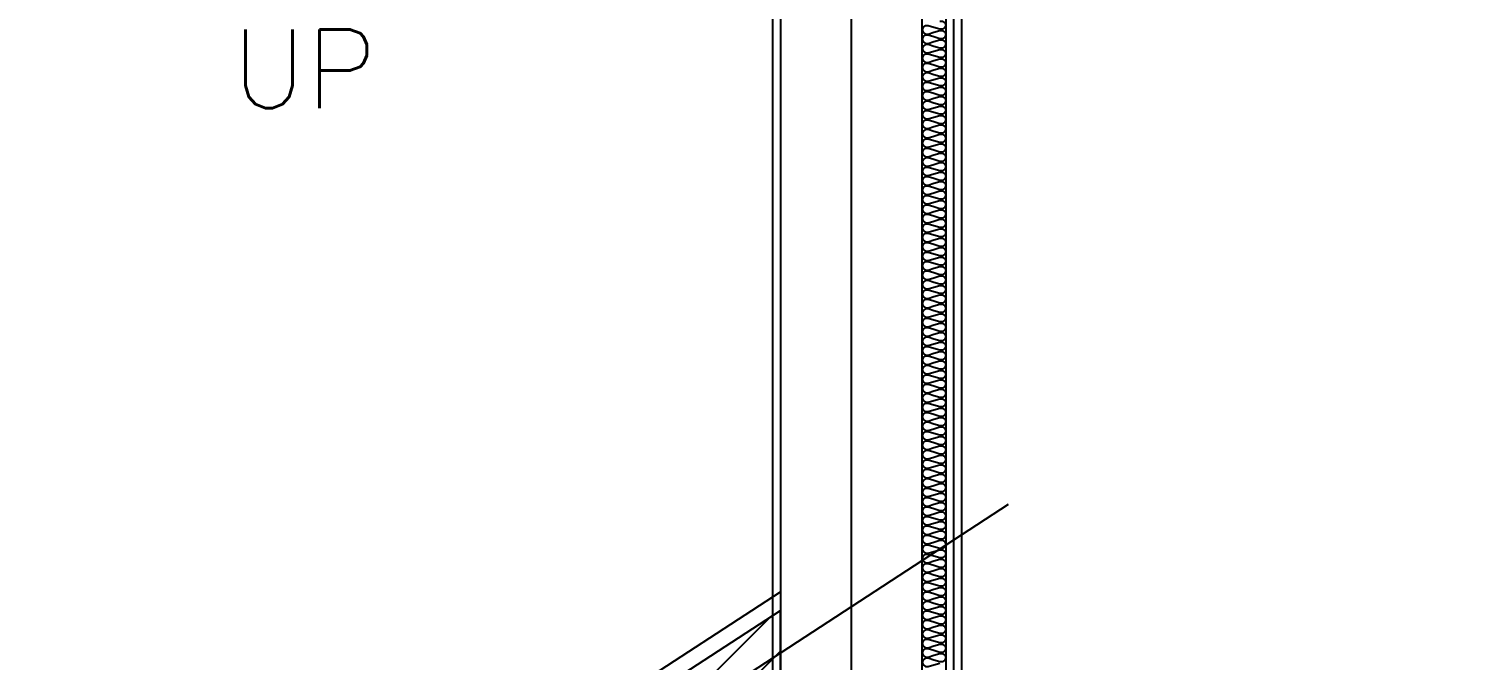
# Model space of a CAD drawing. Extents: x 0 to 40850, y 0 to 28500.
# Drawn here: x 11823 to 13662, y 16229 to 17031 of the extents above; entities that cross this region are included whole.
import ezdxf

# ---------------------------------------------------------------- set-up
doc = ezdxf.new("R2010")
doc.units = 0
doc.header["$LTSCALE"] = 60
doc.header["$MEASUREMENT"] = 0
doc.linetypes.add('CEN', pattern=[62, 60, -1, 0, -1])
for name, color, linetype in [('2', 2, 'CONTINUOUS'), ('3', 3, 'CONTINUOUS'), ('6', 6, 'CONTINUOUS'), ('7', 7, 'CONTINUOUS'), ('8', 8, 'CONTINUOUS'), ('9', 9, 'CONTINUOUS'), ('CEN', 1, 'CEN'), ('INSUL', 9, 'CONTINUOUS')]:
    doc.layers.add(name, color=color, linetype=linetype)
doc.styles.add('HS', font='simplex', dxfattribs={"bigfont": 'ghs'})

msp = doc.modelspace()

# ---------------------------------------------------------------- hatches: boundary and pattern name
at = {"layer": '9'}
h = msp.add_hatch(dxfattribs=at)
h.set_pattern_fill('ANSI31', color=256, scale=40, style=0)
h.set_pattern_definition([(45, (-69770.193, -30669.865), (-28.284271, 28.284271), [])])
h.paths.add_polyline_path([(12778.3, 15347), (12778.3, 15247), (11978.3, 15247), (11978.3, 15771.4), (12778.3, 16292.1), (12778.3, 16184.7), (12068.3, 15722.6), (12068.3, 15347)])

# ---------------------------------------------------------------- linework, layer by layer
at = {"layer": '2'}
for p, q in [((12988.3, 18137), (12988.3, 15177)), ((12998.3, 18147), (12998.3, 15177)), ((11958.3, 15782.3), (12778.3, 16316))]:
    msp.add_line(p, q, dxfattribs=at)
at = {"layer": '6'}
msp.add_lwpolyline([(12778.3, 15347), (12778.3, 15247), (11978.3, 15247), (11978.3, 15771.4), (12778.3, 16292.1), (12778.3, 16184.7), (12068.3, 15722.6), (12068.3, 15347)], close=True, dxfattribs=at)
at = {"layer": '7'}
msp.add_lwpolyline([(12948.3, 17522), (12948.3, 17957), (12958.3, 17957), (12958.3, 20487), (12228.3, 20487), (12228.3, 20307), (12778.3, 20307), (12778.3, 14607), (12958.3, 14607), (12958.3, 14997), (14498.3, 14997), (14498.3, 15177), (12958.3, 15177), (12958.3, 17512)], close=True, dxfattribs=at)
msp.add_lwpolyline([(12778.3, 16184.7), (12778.3, 16292.1)], dxfattribs=at)
at = {"layer": '8'}
for p, q in [((12768.3, 22332), (12768.3, 6042)), ((13008.3, 22332), (13008.3, 6042))]:
    msp.add_line(p, q, dxfattribs=at)
at = {"layer": 'CEN'}
for p, q in [((12868.3, 22332), (12868.3, 6042)), ((11823.3, 15616.8), (13068.3, 16427.2))]:
    msp.add_line(p, q, dxfattribs=at)
at = {"layer": 'INSUL'}
for points in [[(12980.8, 17041.5), (12984.1, 17041.5), (12987.1, 17039.7), (12988.3, 17036.4), (12987.1, 17033.1), (12984.1, 17031), (12980.8, 17031), (12973.3, 17033.3), (12965.8, 17035.5), (12962.5, 17035.5), (12959.5, 17033.7), (12958.3, 17030.4), (12959.5, 17027.1), (12962.5, 17025), (12965.8, 17025), (12973.3, 17027.3), (12980.8, 17029.5)], [(12980.8, 17029.5), (12984.1, 17029.5), (12987.1, 17027.7), (12988.3, 17024.4), (12987.1, 17021.1), (12984.1, 17019), (12980.8, 17019), (12973.3, 17021.3), (12965.8, 17023.5), (12962.5, 17023.5), (12959.5, 17021.7), (12958.3, 17018.4), (12959.5, 17015.1), (12962.5, 17013), (12965.8, 17013), (12973.3, 17015.3), (12980.8, 17017.5)], [(12980.8, 17017.5), (12984.1, 17017.5), (12987.1, 17015.7), (12988.3, 17012.4), (12987.1, 17009.1), (12984.1, 17007), (12980.8, 17007), (12973.3, 17009.3), (12965.8, 17011.5), (12962.5, 17011.5), (12959.5, 17009.7), (12958.3, 17006.4), (12959.5, 17003.1), (12962.5, 17001), (12965.8, 17001), (12973.3, 17003.3), (12980.8, 17005.5)], [(12980.8, 17005.5), (12984.1, 17005.5), (12987.1, 17003.7), (12988.3, 17000.4), (12987.1, 16997.1), (12984.1, 16995), (12980.8, 16995), (12973.3, 16997.3), (12965.8, 16999.5), (12962.5, 16999.5), (12959.5, 16997.7), (12958.3, 16994.4), (12959.5, 16991.1), (12962.5, 16989), (12965.8, 16989), (12973.3, 16991.3), (12980.8, 16993.5)], [(12980.8, 16993.5), (12984.1, 16993.5), (12987.1, 16991.7), (12988.3, 16988.4), (12987.1, 16985.1), (12984.1, 16983), (12980.8, 16983), (12973.3, 16985.3), (12965.8, 16987.5), (12962.5, 16987.5), (12959.5, 16985.7), (12958.3, 16982.4), (12959.5, 16979.1), (12962.5, 16977), (12965.8, 16977), (12973.3, 16979.3), (12980.8, 16981.5)], [(12980.8, 16981.5), (12984.1, 16981.5), (12987.1, 16979.7), (12988.3, 16976.4), (12987.1, 16973.1), (12984.1, 16971), (12980.8, 16971), (12973.3, 16973.3), (12965.8, 16975.5), (12962.5, 16975.5), (12959.5, 16973.7), (12958.3, 16970.4), (12959.5, 16967.1), (12962.5, 16965), (12965.8, 16965), (12973.3, 16967.3), (12980.8, 16969.5)], [(12980.8, 16969.5), (12984.1, 16969.5), (12987.1, 16967.7), (12988.3, 16964.4), (12987.1, 16961.1), (12984.1, 16959), (12980.8, 16959), (12973.3, 16961.3), (12965.8, 16963.5), (12962.5, 16963.5), (12959.5, 16961.7), (12958.3, 16958.4), (12959.5, 16955.1), (12962.5, 16953), (12965.8, 16953), (12973.3, 16955.3), (12980.8, 16957.5)], [(12980.8, 16957.5), (12984.1, 16957.5), (12987.1, 16955.7), (12988.3, 16952.4), (12987.1, 16949.1), (12984.1, 16947), (12980.8, 16947), (12973.3, 16949.3), (12965.8, 16951.5), (12962.5, 16951.5), (12959.5, 16949.7), (12958.3, 16946.4), (12959.5, 16943.1), (12962.5, 16941), (12965.8, 16941), (12973.3, 16943.3), (12980.8, 16945.5)], [(12980.8, 16945.5), (12984.1, 16945.5), (12987.1, 16943.7), (12988.3, 16940.4), (12987.1, 16937.1), (12984.1, 16935), (12980.8, 16935), (12973.3, 16937.3), (12965.8, 16939.5), (12962.5, 16939.5), (12959.5, 16937.7), (12958.3, 16934.4), (12959.5, 16931.1), (12962.5, 16929), (12965.8, 16929), (12973.3, 16931.3), (12980.8, 16933.5)], [(12980.8, 16933.5), (12984.1, 16933.5), (12987.1, 16931.7), (12988.3, 16928.4), (12987.1, 16925.1), (12984.1, 16923), (12980.8, 16923), (12973.3, 16925.3), (12965.8, 16927.5), (12962.5, 16927.5), (12959.5, 16925.7), (12958.3, 16922.4), (12959.5, 16919.1), (12962.5, 16917), (12965.8, 16917), (12973.3, 16919.3), (12980.8, 16921.5)], [(12980.8, 16921.5), (12984.1, 16921.5), (12987.1, 16919.7), (12988.3, 16916.4), (12987.1, 16913.1), (12984.1, 16911), (12980.8, 16911), (12973.3, 16913.3), (12965.8, 16915.5), (12962.5, 16915.5), (12959.5, 16913.7), (12958.3, 16910.4), (12959.5, 16907.1), (12962.5, 16905), (12965.8, 16905), (12973.3, 16907.3), (12980.8, 16909.5)], [(12980.8, 16909.5), (12984.1, 16909.5), (12987.1, 16907.7), (12988.3, 16904.4), (12987.1, 16901.1), (12984.1, 16899), (12980.8, 16899), (12973.3, 16901.3), (12965.8, 16903.5), (12962.5, 16903.5), (12959.5, 16901.7), (12958.3, 16898.4), (12959.5, 16895.1), (12962.5, 16893), (12965.8, 16893), (12973.3, 16895.3), (12980.8, 16897.5)], [(12980.8, 16897.5), (12984.1, 16897.5), (12987.1, 16895.7), (12988.3, 16892.4), (12987.1, 16889.1), (12984.1, 16887), (12980.8, 16887), (12973.3, 16889.3), (12965.8, 16891.5), (12962.5, 16891.5), (12959.5, 16889.7), (12958.3, 16886.4), (12959.5, 16883.1), (12962.5, 16881), (12965.8, 16881), (12973.3, 16883.3), (12980.8, 16885.5)], [(12980.8, 16885.5), (12984.1, 16885.5), (12987.1, 16883.7), (12988.3, 16880.4), (12987.1, 16877.1), (12984.1, 16875), (12980.8, 16875), (12973.3, 16877.3), (12965.8, 16879.5), (12962.5, 16879.5), (12959.5, 16877.7), (12958.3, 16874.4), (12959.5, 16871.1), (12962.5, 16869), (12965.8, 16869), (12973.3, 16871.3), (12980.8, 16873.5)], [(12980.8, 16873.5), (12984.1, 16873.5), (12987.1, 16871.7), (12988.3, 16868.4), (12987.1, 16865.1), (12984.1, 16863), (12980.8, 16863), (12973.3, 16865.3), (12965.8, 16867.5), (12962.5, 16867.5), (12959.5, 16865.7), (12958.3, 16862.4), (12959.5, 16859.1), (12962.5, 16857), (12965.8, 16857), (12973.3, 16859.3), (12980.8, 16861.5)], [(12980.8, 16861.5), (12984.1, 16861.5), (12987.1, 16859.7), (12988.3, 16856.4), (12987.1, 16853.1), (12984.1, 16851), (12980.8, 16851), (12973.3, 16853.3), (12965.8, 16855.5), (12962.5, 16855.5), (12959.5, 16853.7), (12958.3, 16850.4), (12959.5, 16847.1), (12962.5, 16845), (12965.8, 16845), (12973.3, 16847.3), (12980.8, 16849.5)], [(12980.8, 16849.5), (12984.1, 16849.5), (12987.1, 16847.7), (12988.3, 16844.4), (12987.1, 16841.1), (12984.1, 16839), (12980.8, 16839), (12973.3, 16841.3), (12965.8, 16843.5), (12962.5, 16843.5), (12959.5, 16841.7), (12958.3, 16838.4), (12959.5, 16835.1), (12962.5, 16833), (12965.8, 16833), (12973.3, 16835.3), (12980.8, 16837.5)], [(12980.8, 16837.5), (12984.1, 16837.5), (12987.1, 16835.7), (12988.3, 16832.4), (12987.1, 16829.1), (12984.1, 16827), (12980.8, 16827), (12973.3, 16829.3), (12965.8, 16831.5), (12962.5, 16831.5), (12959.5, 16829.7), (12958.3, 16826.4), (12959.5, 16823.1), (12962.5, 16821), (12965.8, 16821), (12973.3, 16823.3), (12980.8, 16825.5)], [(12980.8, 16825.5), (12984.1, 16825.5), (12987.1, 16823.7), (12988.3, 16820.4), (12987.1, 16817.1), (12984.1, 16815), (12980.8, 16815), (12973.3, 16817.3), (12965.8, 16819.5), (12962.5, 16819.5), (12959.5, 16817.7), (12958.3, 16814.4), (12959.5, 16811.1), (12962.5, 16809), (12965.8, 16809), (12973.3, 16811.3), (12980.8, 16813.5)], [(12980.8, 16813.5), (12984.1, 16813.5), (12987.1, 16811.7), (12988.3, 16808.4), (12987.1, 16805.1), (12984.1, 16803), (12980.8, 16803), (12973.3, 16805.3), (12965.8, 16807.5), (12962.5, 16807.5), (12959.5, 16805.7), (12958.3, 16802.4), (12959.5, 16799.1), (12962.5, 16797), (12965.8, 16797), (12973.3, 16799.3), (12980.8, 16801.5)], [(12980.8, 16801.5), (12984.1, 16801.5), (12987.1, 16799.7), (12988.3, 16796.4), (12987.1, 16793.1), (12984.1, 16791), (12980.8, 16791), (12973.3, 16793.3), (12965.8, 16795.5), (12962.5, 16795.5), (12959.5, 16793.7), (12958.3, 16790.4), (12959.5, 16787.1), (12962.5, 16785), (12965.8, 16785), (12973.3, 16787.3), (12980.8, 16789.5)], [(12980.8, 16789.5), (12984.1, 16789.5), (12987.1, 16787.7), (12988.3, 16784.4), (12987.1, 16781.1), (12984.1, 16779), (12980.8, 16779), (12973.3, 16781.3), (12965.8, 16783.5), (12962.5, 16783.5), (12959.5, 16781.7), (12958.3, 16778.4), (12959.5, 16775.1), (12962.5, 16773), (12965.8, 16773), (12973.3, 16775.3), (12980.8, 16777.5)], [(12980.8, 16777.5), (12984.1, 16777.5), (12987.1, 16775.7), (12988.3, 16772.4), (12987.1, 16769.1), (12984.1, 16767), (12980.8, 16767), (12973.3, 16769.3), (12965.8, 16771.5), (12962.5, 16771.5), (12959.5, 16769.7), (12958.3, 16766.4), (12959.5, 16763.1), (12962.5, 16761), (12965.8, 16761), (12973.3, 16763.3), (12980.8, 16765.5)], [(12980.8, 16765.5), (12984.1, 16765.5), (12987.1, 16763.7), (12988.3, 16760.4), (12987.1, 16757.1), (12984.1, 16755), (12980.8, 16755), (12973.3, 16757.3), (12965.8, 16759.5), (12962.5, 16759.5), (12959.5, 16757.7), (12958.3, 16754.4), (12959.5, 16751.1), (12962.5, 16749), (12965.8, 16749), (12973.3, 16751.3), (12980.8, 16753.5)], [(12980.8, 16753.5), (12984.1, 16753.5), (12987.1, 16751.7), (12988.3, 16748.4), (12987.1, 16745.1), (12984.1, 16743), (12980.8, 16743), (12973.3, 16745.3), (12965.8, 16747.5), (12962.5, 16747.5), (12959.5, 16745.7), (12958.3, 16742.4), (12959.5, 16739.1), (12962.5, 16737), (12965.8, 16737), (12973.3, 16739.3), (12980.8, 16741.5)], [(12980.8, 16741.5), (12984.1, 16741.5), (12987.1, 16739.7), (12988.3, 16736.4), (12987.1, 16733.1), (12984.1, 16731), (12980.8, 16731), (12973.3, 16733.3), (12965.8, 16735.5), (12962.5, 16735.5), (12959.5, 16733.7), (12958.3, 16730.4), (12959.5, 16727.1), (12962.5, 16725), (12965.8, 16725), (12973.3, 16727.3), (12980.8, 16729.5)], [(12980.8, 16729.5), (12984.1, 16729.5), (12987.1, 16727.7), (12988.3, 16724.4), (12987.1, 16721.1), (12984.1, 16719), (12980.8, 16719), (12973.3, 16721.3), (12965.8, 16723.5), (12962.5, 16723.5), (12959.5, 16721.7), (12958.3, 16718.4), (12959.5, 16715.1), (12962.5, 16713), (12965.8, 16713), (12973.3, 16715.3), (12980.8, 16717.5)], [(12980.8, 16717.5), (12984.1, 16717.5), (12987.1, 16715.7), (12988.3, 16712.4), (12987.1, 16709.1), (12984.1, 16707), (12980.8, 16707), (12973.3, 16709.3), (12965.8, 16711.5), (12962.5, 16711.5), (12959.5, 16709.7), (12958.3, 16706.4), (12959.5, 16703.1), (12962.5, 16701), (12965.8, 16701), (12973.3, 16703.3), (12980.8, 16705.5)], [(12980.8, 16705.5), (12984.1, 16705.5), (12987.1, 16703.7), (12988.3, 16700.4), (12987.1, 16697.1), (12984.1, 16695), (12980.8, 16695), (12973.3, 16697.3), (12965.8, 16699.5), (12962.5, 16699.5), (12959.5, 16697.7), (12958.3, 16694.4), (12959.5, 16691.1), (12962.5, 16689), (12965.8, 16689), (12973.3, 16691.3), (12980.8, 16693.5)], [(12980.8, 16693.5), (12984.1, 16693.5), (12987.1, 16691.7), (12988.3, 16688.4), (12987.1, 16685.1), (12984.1, 16683), (12980.8, 16683), (12973.3, 16685.3), (12965.8, 16687.5), (12962.5, 16687.5), (12959.5, 16685.7), (12958.3, 16682.4), (12959.5, 16679.1), (12962.5, 16677), (12965.8, 16677), (12973.3, 16679.3), (12980.8, 16681.5)], [(12980.8, 16681.5), (12984.1, 16681.5), (12987.1, 16679.7), (12988.3, 16676.4), (12987.1, 16673.1), (12984.1, 16671), (12980.8, 16671), (12973.3, 16673.3), (12965.8, 16675.5), (12962.5, 16675.5), (12959.5, 16673.7), (12958.3, 16670.4), (12959.5, 16667.1), (12962.5, 16665), (12965.8, 16665), (12973.3, 16667.3), (12980.8, 16669.5)], [(12980.8, 16669.5), (12984.1, 16669.5), (12987.1, 16667.7), (12988.3, 16664.4), (12987.1, 16661.1), (12984.1, 16659), (12980.8, 16659), (12973.3, 16661.3), (12965.8, 16663.5), (12962.5, 16663.5), (12959.5, 16661.7), (12958.3, 16658.4), (12959.5, 16655.1), (12962.5, 16653), (12965.8, 16653), (12973.3, 16655.3), (12980.8, 16657.5)], [(12980.8, 16657.5), (12984.1, 16657.5), (12987.1, 16655.7), (12988.3, 16652.4), (12987.1, 16649.1), (12984.1, 16647), (12980.8, 16647), (12973.3, 16649.3), (12965.8, 16651.5), (12962.5, 16651.5), (12959.5, 16649.7), (12958.3, 16646.4), (12959.5, 16643.1), (12962.5, 16641), (12965.8, 16641), (12973.3, 16643.3), (12980.8, 16645.5)], [(12980.8, 16645.5), (12984.1, 16645.5), (12987.1, 16643.7), (12988.3, 16640.4), (12987.1, 16637.1), (12984.1, 16635), (12980.8, 16635), (12973.3, 16637.3), (12965.8, 16639.5), (12962.5, 16639.5), (12959.5, 16637.7), (12958.3, 16634.4), (12959.5, 16631.1), (12962.5, 16629), (12965.8, 16629), (12973.3, 16631.3), (12980.8, 16633.5)], [(12980.8, 16633.5), (12984.1, 16633.5), (12987.1, 16631.7), (12988.3, 16628.4), (12987.1, 16625.1), (12984.1, 16623), (12980.8, 16623), (12973.3, 16625.3), (12965.8, 16627.5), (12962.5, 16627.5), (12959.5, 16625.7), (12958.3, 16622.4), (12959.5, 16619.1), (12962.5, 16617), (12965.8, 16617), (12973.3, 16619.3), (12980.8, 16621.5)], [(12980.8, 16621.5), (12984.1, 16621.5), (12987.1, 16619.7), (12988.3, 16616.4), (12987.1, 16613.1), (12984.1, 16611), (12980.8, 16611), (12973.3, 16613.3), (12965.8, 16615.5), (12962.5, 16615.5), (12959.5, 16613.7), (12958.3, 16610.4), (12959.5, 16607.1), (12962.5, 16605), (12965.8, 16605), (12973.3, 16607.3), (12980.8, 16609.5)], [(12980.8, 16609.5), (12984.1, 16609.5), (12987.1, 16607.7), (12988.3, 16604.4), (12987.1, 16601.1), (12984.1, 16599), (12980.8, 16599), (12973.3, 16601.3), (12965.8, 16603.5), (12962.5, 16603.5), (12959.5, 16601.7), (12958.3, 16598.4), (12959.5, 16595.1), (12962.5, 16593), (12965.8, 16593), (12973.3, 16595.3), (12980.8, 16597.5)], [(12980.8, 16597.5), (12984.1, 16597.5), (12987.1, 16595.7), (12988.3, 16592.4), (12987.1, 16589.1), (12984.1, 16587), (12980.8, 16587), (12973.3, 16589.3), (12965.8, 16591.5), (12962.5, 16591.5), (12959.5, 16589.7), (12958.3, 16586.4), (12959.5, 16583.1), (12962.5, 16581), (12965.8, 16581), (12973.3, 16583.3), (12980.8, 16585.5)], [(12980.8, 16585.5), (12984.1, 16585.5), (12987.1, 16583.7), (12988.3, 16580.4), (12987.1, 16577.1), (12984.1, 16575), (12980.8, 16575), (12973.3, 16577.3), (12965.8, 16579.5), (12962.5, 16579.5), (12959.5, 16577.7), (12958.3, 16574.4), (12959.5, 16571.1), (12962.5, 16569), (12965.8, 16569), (12973.3, 16571.3), (12980.8, 16573.5)], [(12980.8, 16573.5), (12984.1, 16573.5), (12987.1, 16571.7), (12988.3, 16568.4), (12987.1, 16565.1), (12984.1, 16563), (12980.8, 16563), (12973.3, 16565.3), (12965.8, 16567.5), (12962.5, 16567.5), (12959.5, 16565.7), (12958.3, 16562.4), (12959.5, 16559.1), (12962.5, 16557), (12965.8, 16557), (12973.3, 16559.3), (12980.8, 16561.5)], [(12980.8, 16561.5), (12984.1, 16561.5), (12987.1, 16559.7), (12988.3, 16556.4), (12987.1, 16553.1), (12984.1, 16551), (12980.8, 16551), (12973.3, 16553.3), (12965.8, 16555.5), (12962.5, 16555.5), (12959.5, 16553.7), (12958.3, 16550.4), (12959.5, 16547.1), (12962.5, 16545), (12965.8, 16545), (12973.3, 16547.3), (12980.8, 16549.5)], [(12980.8, 16549.5), (12984.1, 16549.5), (12987.1, 16547.7), (12988.3, 16544.4), (12987.1, 16541.1), (12984.1, 16539), (12980.8, 16539), (12973.3, 16541.3), (12965.8, 16543.5), (12962.5, 16543.5), (12959.5, 16541.7), (12958.3, 16538.4), (12959.5, 16535.1), (12962.5, 16533), (12965.8, 16533), (12973.3, 16535.3), (12980.8, 16537.5)], [(12980.8, 16537.5), (12984.1, 16537.5), (12987.1, 16535.7), (12988.3, 16532.4), (12987.1, 16529.1), (12984.1, 16527), (12980.8, 16527), (12973.3, 16529.3), (12965.8, 16531.5), (12962.5, 16531.5), (12959.5, 16529.7), (12958.3, 16526.4), (12959.5, 16523.1), (12962.5, 16521), (12965.8, 16521), (12973.3, 16523.3), (12980.8, 16525.5)], [(12980.8, 16525.5), (12984.1, 16525.5), (12987.1, 16523.7), (12988.3, 16520.4), (12987.1, 16517.1), (12984.1, 16515), (12980.8, 16515), (12973.3, 16517.3), (12965.8, 16519.5), (12962.5, 16519.5), (12959.5, 16517.7), (12958.3, 16514.4), (12959.5, 16511.1), (12962.5, 16509), (12965.8, 16509), (12973.3, 16511.3), (12980.8, 16513.5)], [(12980.8, 16513.5), (12984.1, 16513.5), (12987.1, 16511.7), (12988.3, 16508.4), (12987.1, 16505.1), (12984.1, 16503), (12980.8, 16503), (12973.3, 16505.3), (12965.8, 16507.5), (12962.5, 16507.5), (12959.5, 16505.7), (12958.3, 16502.4), (12959.5, 16499.1), (12962.5, 16497), (12965.8, 16497), (12973.3, 16499.3), (12980.8, 16501.5)], [(12980.8, 16501.5), (12984.1, 16501.5), (12987.1, 16499.7), (12988.3, 16496.4), (12987.1, 16493.1), (12984.1, 16491), (12980.8, 16491), (12973.3, 16493.3), (12965.8, 16495.5), (12962.5, 16495.5), (12959.5, 16493.7), (12958.3, 16490.4), (12959.5, 16487.1), (12962.5, 16485), (12965.8, 16485), (12973.3, 16487.3), (12980.8, 16489.5)], [(12980.8, 16489.5), (12984.1, 16489.5), (12987.1, 16487.7), (12988.3, 16484.4), (12987.1, 16481.1), (12984.1, 16479), (12980.8, 16479), (12973.3, 16481.3), (12965.8, 16483.5), (12962.5, 16483.5), (12959.5, 16481.7), (12958.3, 16478.4), (12959.5, 16475.1), (12962.5, 16473), (12965.8, 16473), (12973.3, 16475.3), (12980.8, 16477.5)], [(12980.8, 16477.5), (12984.1, 16477.5), (12987.1, 16475.7), (12988.3, 16472.4), (12987.1, 16469.1), (12984.1, 16467), (12980.8, 16467), (12973.3, 16469.3), (12965.8, 16471.5), (12962.5, 16471.5), (12959.5, 16469.7), (12958.3, 16466.4), (12959.5, 16463.1), (12962.5, 16461), (12965.8, 16461), (12973.3, 16463.3), (12980.8, 16465.5)], [(12980.8, 16465.5), (12984.1, 16465.5), (12987.1, 16463.7), (12988.3, 16460.4), (12987.1, 16457.1), (12984.1, 16455), (12980.8, 16455), (12973.3, 16457.3), (12965.8, 16459.5), (12962.5, 16459.5), (12959.5, 16457.7), (12958.3, 16454.4), (12959.5, 16451.1), (12962.5, 16449), (12965.8, 16449), (12973.3, 16451.3), (12980.8, 16453.5)], [(12980.8, 16453.5), (12984.1, 16453.5), (12987.1, 16451.7), (12988.3, 16448.4), (12987.1, 16445.1), (12984.1, 16443), (12980.8, 16443), (12973.3, 16445.3), (12965.8, 16447.5), (12962.5, 16447.5), (12959.5, 16445.7), (12958.3, 16442.4), (12959.5, 16439.1), (12962.5, 16437), (12965.8, 16437), (12973.3, 16439.3), (12980.8, 16441.5)], [(12980.8, 16441.5), (12984.1, 16441.5), (12987.1, 16439.7), (12988.3, 16436.4), (12987.1, 16433.1), (12984.1, 16431), (12980.8, 16431), (12973.3, 16433.3), (12965.8, 16435.5), (12962.5, 16435.5), (12959.5, 16433.7), (12958.3, 16430.4), (12959.5, 16427.1), (12962.5, 16425), (12965.8, 16425), (12973.3, 16427.3), (12980.8, 16429.5)], [(12980.8, 16429.5), (12984.1, 16429.5), (12987.1, 16427.7), (12988.3, 16424.4), (12987.1, 16421.1), (12984.1, 16419), (12980.8, 16419), (12973.3, 16421.3), (12965.8, 16423.5), (12962.5, 16423.5), (12959.5, 16421.7), (12958.3, 16418.4), (12959.5, 16415.1), (12962.5, 16413), (12965.8, 16413), (12973.3, 16415.3), (12980.8, 16417.5)], [(12980.8, 16417.5), (12984.1, 16417.5), (12987.1, 16415.7), (12988.3, 16412.4), (12987.1, 16409.1), (12984.1, 16407), (12980.8, 16407), (12973.3, 16409.3), (12965.8, 16411.5), (12962.5, 16411.5), (12959.5, 16409.7), (12958.3, 16406.4), (12959.5, 16403.1), (12962.5, 16401), (12965.8, 16401), (12973.3, 16403.3), (12980.8, 16405.5)], [(12980.8, 16405.5), (12984.1, 16405.5), (12987.1, 16403.7), (12988.3, 16400.4), (12987.1, 16397.1), (12984.1, 16395), (12980.8, 16395), (12973.3, 16397.3), (12965.8, 16399.5), (12962.5, 16399.5), (12959.5, 16397.7), (12958.3, 16394.4), (12959.5, 16391.1), (12962.5, 16389), (12965.8, 16389), (12973.3, 16391.3), (12980.8, 16393.5)], [(12980.8, 16393.5), (12984.1, 16393.5), (12987.1, 16391.7), (12988.3, 16388.4), (12987.1, 16385.1), (12984.1, 16383), (12980.8, 16383), (12973.3, 16385.3), (12965.8, 16387.5), (12962.5, 16387.5), (12959.5, 16385.7), (12958.3, 16382.4), (12959.5, 16379.1), (12962.5, 16377), (12965.8, 16377), (12973.3, 16379.3), (12980.8, 16381.5)], [(12980.8, 16381.5), (12984.1, 16381.5), (12987.1, 16379.7), (12988.3, 16376.4), (12987.1, 16373.1), (12984.1, 16371), (12980.8, 16371), (12973.3, 16373.3), (12965.8, 16375.5), (12962.5, 16375.5), (12959.5, 16373.7), (12958.3, 16370.4), (12959.5, 16367.1), (12962.5, 16365), (12965.8, 16365), (12973.3, 16367.3), (12980.8, 16369.5)], [(12980.8, 16369.5), (12984.1, 16369.5), (12987.1, 16367.7), (12988.3, 16364.4), (12987.1, 16361.1), (12984.1, 16359), (12980.8, 16359), (12973.3, 16361.3), (12965.8, 16363.5), (12962.5, 16363.5), (12959.5, 16361.7), (12958.3, 16358.4), (12959.5, 16355.1), (12962.5, 16353), (12965.8, 16353), (12973.3, 16355.3), (12980.8, 16357.5)], [(12980.8, 16357.5), (12984.1, 16357.5), (12987.1, 16355.7), (12988.3, 16352.4), (12987.1, 16349.1), (12984.1, 16347), (12980.8, 16347), (12973.3, 16349.3), (12965.8, 16351.5), (12962.5, 16351.5), (12959.5, 16349.7), (12958.3, 16346.4), (12959.5, 16343.1), (12962.5, 16341), (12965.8, 16341), (12973.3, 16343.3), (12980.8, 16345.5)], [(12980.8, 16345.5), (12984.1, 16345.5), (12987.1, 16343.7), (12988.3, 16340.4), (12987.1, 16337.1), (12984.1, 16335), (12980.8, 16335), (12973.3, 16337.3), (12965.8, 16339.5), (12962.5, 16339.5), (12959.5, 16337.7), (12958.3, 16334.4), (12959.5, 16331.1), (12962.5, 16329), (12965.8, 16329), (12973.3, 16331.3), (12980.8, 16333.5)], [(12980.8, 16333.5), (12984.1, 16333.5), (12987.1, 16331.7), (12988.3, 16328.4), (12987.1, 16325.1), (12984.1, 16323), (12980.8, 16323), (12973.3, 16325.3), (12965.8, 16327.5), (12962.5, 16327.5), (12959.5, 16325.7), (12958.3, 16322.4), (12959.5, 16319.1), (12962.5, 16317), (12965.8, 16317), (12973.3, 16319.3), (12980.8, 16321.5)], [(12980.8, 16321.5), (12984.1, 16321.5), (12987.1, 16319.7), (12988.3, 16316.4), (12987.1, 16313.1), (12984.1, 16311), (12980.8, 16311), (12973.3, 16313.3), (12965.8, 16315.5), (12962.5, 16315.5), (12959.5, 16313.7), (12958.3, 16310.4), (12959.5, 16307.1), (12962.5, 16305), (12965.8, 16305), (12973.3, 16307.3), (12980.8, 16309.5)], [(12980.8, 16309.5), (12984.1, 16309.5), (12987.1, 16307.7), (12988.3, 16304.4), (12987.1, 16301.1), (12984.1, 16299), (12980.8, 16299), (12973.3, 16301.3), (12965.8, 16303.5), (12962.5, 16303.5), (12959.5, 16301.7), (12958.3, 16298.4), (12959.5, 16295.1), (12962.5, 16293), (12965.8, 16293), (12973.3, 16295.3), (12980.8, 16297.5)], [(12980.8, 16297.5), (12984.1, 16297.5), (12987.1, 16295.7), (12988.3, 16292.4), (12987.1, 16289.1), (12984.1, 16287), (12980.8, 16287), (12973.3, 16289.3), (12965.8, 16291.5), (12962.5, 16291.5), (12959.5, 16289.7), (12958.3, 16286.4), (12959.5, 16283.1), (12962.5, 16281), (12965.8, 16281), (12973.3, 16283.3), (12980.8, 16285.5)], [(12980.8, 16285.5), (12984.1, 16285.5), (12987.1, 16283.7), (12988.3, 16280.4), (12987.1, 16277.1), (12984.1, 16275), (12980.8, 16275), (12973.3, 16277.3), (12965.8, 16279.5), (12962.5, 16279.5), (12959.5, 16277.7), (12958.3, 16274.4), (12959.5, 16271.1), (12962.5, 16269), (12965.8, 16269), (12973.3, 16271.3), (12980.8, 16273.5)], [(12980.8, 16273.5), (12984.1, 16273.5), (12987.1, 16271.7), (12988.3, 16268.4), (12987.1, 16265.1), (12984.1, 16263), (12980.8, 16263), (12973.3, 16265.3), (12965.8, 16267.5), (12962.5, 16267.5), (12959.5, 16265.7), (12958.3, 16262.4), (12959.5, 16259.1), (12962.5, 16257), (12965.8, 16257), (12973.3, 16259.3), (12980.8, 16261.5)], [(12980.8, 16261.5), (12984.1, 16261.5), (12987.1, 16259.7), (12988.3, 16256.4), (12987.1, 16253.1), (12984.1, 16251), (12980.8, 16251), (12973.3, 16253.3), (12965.8, 16255.5), (12962.5, 16255.5), (12959.5, 16253.7), (12958.3, 16250.4), (12959.5, 16247.1), (12962.5, 16245), (12965.8, 16245), (12973.3, 16247.3), (12980.8, 16249.5)], [(12980.8, 16249.5), (12984.1, 16249.5), (12987.1, 16247.7), (12988.3, 16244.4), (12987.1, 16241.1), (12984.1, 16239), (12980.8, 16239), (12973.3, 16241.3), (12965.8, 16243.5), (12962.5, 16243.5), (12959.5, 16241.7), (12958.3, 16238.4), (12959.5, 16235.1), (12962.5, 16233), (12965.8, 16233), (12973.3, 16235.3), (12980.8, 16237.5)], [(12980.8, 16237.5), (12984.1, 16237.5), (12987.1, 16235.7), (12988.3, 16232.4), (12987.1, 16229.1), (12984.1, 16227), (12980.8, 16227), (12973.3, 16229.3), (12965.8, 16231.5), (12962.5, 16231.5), (12959.5, 16229.7), (12958.3, 16226.4), (12959.5, 16223.1), (12962.5, 16221), (12965.8, 16221), (12973.3, 16223.3), (12980.8, 16225.5)]]:
    msp.add_lwpolyline(points, dxfattribs=at)

# ---------------------------------------------------------------- texts
at = {"layer": '3', "style": 'HS'}
msp.add_text('UP', height=100, rotation=360, dxfattribs=at).set_placement((12081.2, 16930.9))

doc.saveas('drawing.dxf')
